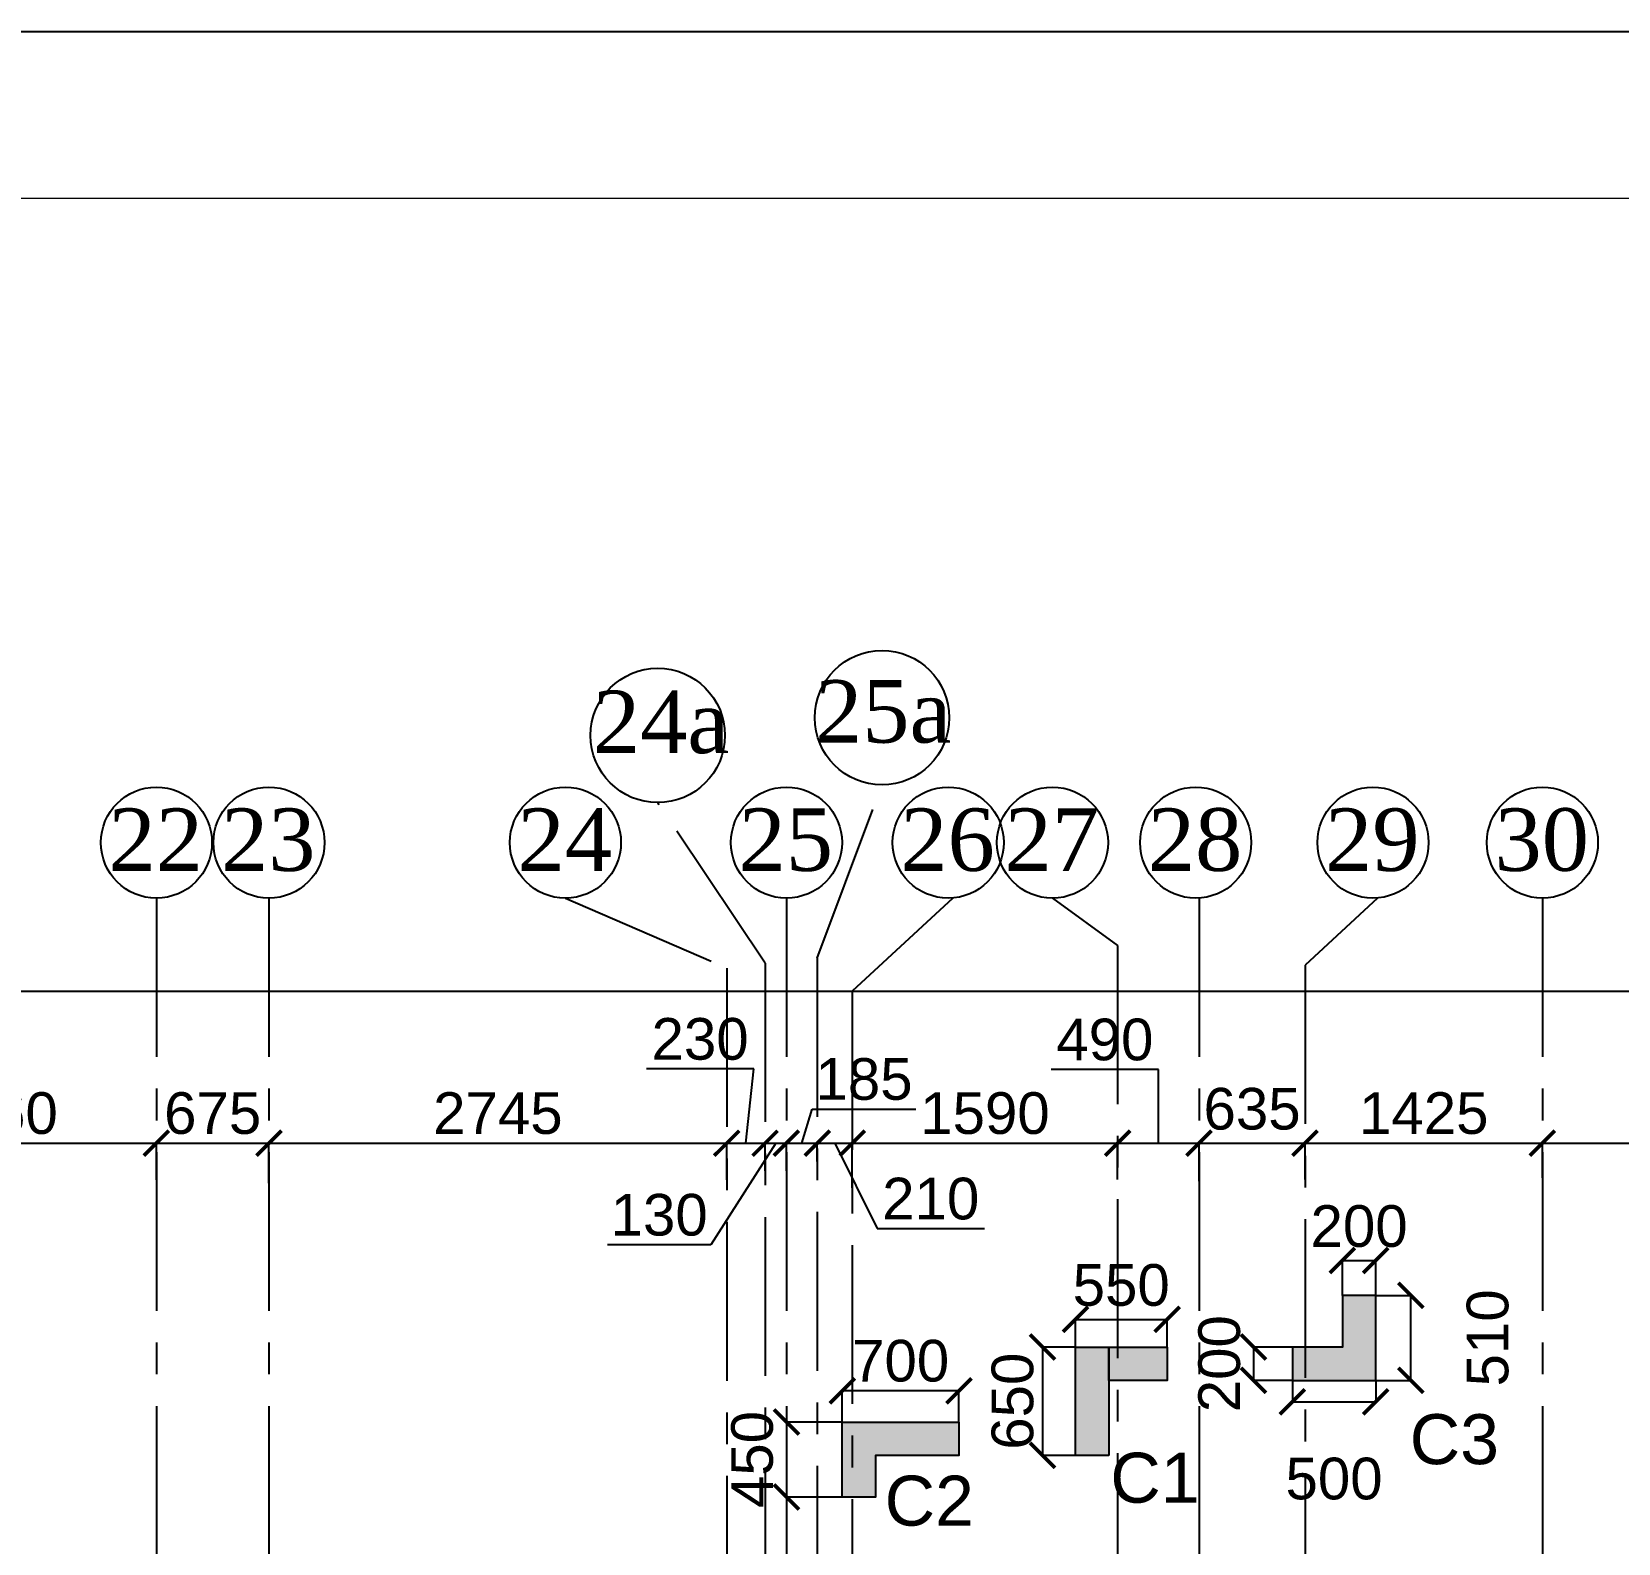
# Model space of a CAD drawing. Header units: inches. Extents: x 207135 to 337634, y -175669 to -89669.
# Drawn here: x 247499 to 257018, y -98740 to -89669 of the extents above; entities that cross this region are included whole.
import ezdxf

# ---------------------------------------------------------------- set-up
doc = ezdxf.new("R2010")
doc.units = ezdxf.units.IN
doc.header["$MEASUREMENT"] = 0
doc.linetypes.add('CENTER', pattern=[50.8, 31.75, -6.35, 6.35, -6.35])
for name, color, linetype in [('DIM', 251, 'Continuous'), ('GIRD CIR', 1, 'Continuous'), ('GIRD TEXT', 4, 'Continuous'), ('GRID', 8, 'CENTER'), ('GRID DIM', 4, 'Continuous'), ('JKEC COL', 6, 'Continuous'), ('JKEC COL HAT', 2, 'Continuous'), ('SHEAR WALL NAME', 3, 'Continuous')]:
    doc.layers.add(name, color=color, linetype=linetype)
doc.layers.add('JKEC COLHAT', color=2, linetype='Continuous', lineweight=20)
doc.styles.add('T200', font='sanss___.ttf', dxfattribs={"height": 250})
doc.styles.add('T300', font='sanss___.ttf', dxfattribs={"height": 350})
doc.styles.add('T400', font='romantic.ttf')
doc.dimstyles.new('T 200', dxfattribs={"dimtxt": 250, "dimasz": 150, "dimexe": 1, "dimexo": 0, "dimgap": 50, "dimtad": 1, "dimdec": 0, "dimdsep": 46, "dimtxsty": 'T200', "dimblk": 'ARCHTICK', "dimcen": 2.5, "dimdle": 1, "dimclrd": 5, "dimclre": 253, "dimclrt": 1, "dimadec": 0, "dimazin": 0, "dimtfac": 1, "dimtdec": 0, "dimtmove": 2, "dimatfit": 3, "dimfxl": 0, "dimarcsym": 0})
doc.dimstyles.new('T 300', dxfattribs={"dimtxt": 250, "dimasz": 150, "dimexe": 1, "dimexo": 0, "dimgap": 50, "dimtad": 1, "dimdec": 0, "dimrnd": 5, "dimdsep": 46, "dimtxsty": 'T200', "dimblk": 'ARCHTICK', "dimcen": 2.5, "dimdle": 1, "dimclrd": 5, "dimclre": 253, "dimclrt": 4, "dimadec": 0, "dimazin": 0, "dimtfac": 1, "dimtdec": 0, "dimtmove": 2, "dimatfit": 3, "dimfxl": 0, "dimarcsym": 0})

# ---------------------------------------------------------------- blocks, each defined once
blk = doc.blocks.new('_ARCHTICK')
at = {"color": 0, "linetype": 'ByBlock', "const_width": 0.15}
blk.add_lwpolyline([(-0.5, -0.5), (0.5, 0.5)], dxfattribs=at)
blk = doc.blocks.new('*D50')
at = {"layer": 'Defpoints', "color": 0}
for p in [(300026, -95426.3), (216957.4, -95914.3, 14.7), (300026, -95914.3, 14.7)]:
    blk.add_point(p, dxfattribs=at)
at = {"layer": 'GRID DIM', "color": 5, "lineweight": -2}
blk.add_line((216956.4, -95426.3), (300027, -95426.3), dxfattribs=at)
at = {"layer": 'GRID DIM', "color": 253, "lineweight": -2}
for p, q in [((216957.4, -95914.3), (216957.4, -95425.3)), ((300026, -95914.3), (300026, -95425.3))]:
    blk.add_line(p, q, dxfattribs=at)
at = {"layer": 'GRID DIM', "color": 5, "lineweight": -2, "xscale": 150, "yscale": 150, "zscale": 150, "rotation": 180}
blk.add_blockref('_ARCHTICK', (216957.4, -95426.3), dxfattribs=at)
at = {"layer": 'GRID DIM', "color": 5, "lineweight": -2, "xscale": 150, "yscale": 150, "zscale": 150}
blk.add_blockref('_ARCHTICK', (300026, -95426.3), dxfattribs=at)
at = {"layer": 'GRID DIM', "color": 4, "insert": (258491.7, -95247.4), "char_height": 250, "attachment_point": 5, "style": 'T200'}
blk.add_mtext('83070', dxfattribs=at)
blk = doc.blocks.new('*D71')
at = {"layer": 'Defpoints', "color": 0}
for p in [(248247.4, -96339.1), (248247.4, -96559.7, 14.7), (246287.4, -96644.9, 14.7)]:
    blk.add_point(p, dxfattribs=at)
at = {"layer": 'GRID DIM', "color": 5, "lineweight": -2}
blk.add_line((246286.4, -96339.1), (248248.4, -96339.1), dxfattribs=at)
at = {"layer": 'GRID DIM', "color": 253, "lineweight": -2}
for p, q in [((246287.4, -96644.9), (246287.4, -96338.1)), ((248247.4, -96559.7), (248247.4, -96338.1))]:
    blk.add_line(p, q, dxfattribs=at)
at = {"layer": 'GRID DIM', "color": 5, "lineweight": -2, "xscale": 150, "yscale": 150, "zscale": 150, "rotation": 180}
blk.add_blockref('_ARCHTICK', (246287.4, -96339.1), dxfattribs=at)
at = {"layer": 'GRID DIM', "color": 5, "lineweight": -2, "xscale": 150, "yscale": 150, "zscale": 150}
blk.add_blockref('_ARCHTICK', (248247.4, -96339.1), dxfattribs=at)
at = {"layer": 'GRID DIM', "color": 4, "insert": (247267.4, -96160.2), "char_height": 250, "attachment_point": 5, "style": 'T200'}
blk.add_mtext('1960', dxfattribs=at)
blk = doc.blocks.new('*D72')
at = {"layer": 'Defpoints', "color": 0}
for p in [(248922.4, -96339.1), (248247.4, -96559.7, 14.7), (248922.4, -96578.8, 14.7)]:
    blk.add_point(p, dxfattribs=at)
at = {"layer": 'GRID DIM', "color": 5, "lineweight": -2}
blk.add_line((248246.4, -96339.1), (248923.4, -96339.1), dxfattribs=at)
at = {"layer": 'GRID DIM', "color": 253, "lineweight": -2}
for p, q in [((248247.4, -96559.7), (248247.4, -96338.1)), ((248922.4, -96578.8), (248922.4, -96338.1))]:
    blk.add_line(p, q, dxfattribs=at)
at = {"layer": 'GRID DIM', "color": 5, "lineweight": -2, "xscale": 150, "yscale": 150, "zscale": 150, "rotation": 180}
blk.add_blockref('_ARCHTICK', (248247.4, -96339.1), dxfattribs=at)
at = {"layer": 'GRID DIM', "color": 5, "lineweight": -2, "xscale": 150, "yscale": 150, "zscale": 150}
blk.add_blockref('_ARCHTICK', (248922.4, -96339.1), dxfattribs=at)
at = {"layer": 'GRID DIM', "color": 4, "insert": (248584.9, -96160.2), "char_height": 250, "attachment_point": 5, "style": 'T200'}
blk.add_mtext('675', dxfattribs=at)
blk = doc.blocks.new('*D73')
at = {"layer": 'Defpoints', "color": 0}
for p in [(251669.5, -96339.1), (248922.4, -96578.8, 14.7), (251669.5, -96559.7, 14.7)]:
    blk.add_point(p, dxfattribs=at)
at = {"layer": 'GRID DIM', "color": 5, "lineweight": -2}
blk.add_line((248921.4, -96339.1), (251670.5, -96339.1), dxfattribs=at)
at = {"layer": 'GRID DIM', "color": 253, "lineweight": -2}
for p, q in [((248922.4, -96578.8), (248922.4, -96338.1)), ((251669.5, -96559.7), (251669.5, -96338.1))]:
    blk.add_line(p, q, dxfattribs=at)
at = {"layer": 'GRID DIM', "color": 5, "lineweight": -2, "xscale": 150, "yscale": 150, "zscale": 150, "rotation": 180}
blk.add_blockref('_ARCHTICK', (248922.4, -96339.1), dxfattribs=at)
at = {"layer": 'GRID DIM', "color": 5, "lineweight": -2, "xscale": 150, "yscale": 150, "zscale": 150}
blk.add_blockref('_ARCHTICK', (251669.5, -96339.1), dxfattribs=at)
at = {"layer": 'GRID DIM', "color": 4, "insert": (250296, -96160.3), "char_height": 250, "attachment_point": 5, "style": 'T200'}
blk.add_mtext('2745', dxfattribs=at)
blk = doc.blocks.new('*D74')
at = {"layer": 'Defpoints', "color": 0}
for p in [(251899.5, -96339.1), (251899.5, -96481.7, 14.7), (251669.5, -96559.7, 14.7)]:
    blk.add_point(p, dxfattribs=at)
at = {"layer": 'GRID DIM', "color": 5, "lineweight": -2}
for p, q in [((251831.2, -95893.8), (251187.3, -95893.8)), ((251784.5, -96339.1), (251831.2, -95893.8)), ((251668.5, -96339.1), (251900.5, -96339.1))]:
    blk.add_line(p, q, dxfattribs=at)
at = {"layer": 'GRID DIM', "color": 253, "lineweight": -2}
for p, q in [((251669.5, -96559.7), (251669.5, -96338.1)), ((251899.5, -96481.7), (251899.5, -96338.1))]:
    blk.add_line(p, q, dxfattribs=at)
at = {"layer": 'GRID DIM', "color": 5, "lineweight": -2, "xscale": 150, "yscale": 150, "zscale": 150, "rotation": 180}
blk.add_blockref('_ARCHTICK', (251669.5, -96339.1), dxfattribs=at)
at = {"layer": 'GRID DIM', "color": 5, "lineweight": -2, "xscale": 150, "yscale": 150, "zscale": 150}
blk.add_blockref('_ARCHTICK', (251899.5, -96339.1), dxfattribs=at)
at = {"layer": 'GRID DIM', "color": 4, "insert": (251509.2, -95714.9), "char_height": 250, "attachment_point": 5, "style": 'T200'}
blk.add_mtext('230', dxfattribs=at)
blk = doc.blocks.new('*D75')
at = {"layer": 'Defpoints', "color": 0}
for p in [(254014.3, -96339.1), (252422.4, -96607.3, 14.7), (254014.3, -96557.9, 14.7)]:
    blk.add_point(p, dxfattribs=at)
at = {"layer": 'GRID DIM', "color": 5, "lineweight": -2}
blk.add_line((252421.4, -96339.1), (254015.3, -96339.1), dxfattribs=at)
at = {"layer": 'GRID DIM', "color": 253, "lineweight": -2}
for p, q in [((252422.4, -96607.3), (252422.4, -96338.1)), ((254014.3, -96557.9), (254014.3, -96338.1))]:
    blk.add_line(p, q, dxfattribs=at)
at = {"layer": 'GRID DIM', "color": 5, "lineweight": -2, "xscale": 150, "yscale": 150, "zscale": 150, "rotation": 180}
blk.add_blockref('_ARCHTICK', (252422.4, -96339.1), dxfattribs=at)
at = {"layer": 'GRID DIM', "color": 5, "lineweight": -2, "xscale": 150, "yscale": 150, "zscale": 150}
blk.add_blockref('_ARCHTICK', (254014.3, -96339.1), dxfattribs=at)
at = {"layer": 'GRID DIM', "color": 4, "insert": (253218.3, -96160.3), "char_height": 250, "attachment_point": 5, "style": 'T200'}
blk.add_mtext('1590', dxfattribs=at)
blk = doc.blocks.new('*D76')
at = {"layer": 'Defpoints', "color": 0}
for p in [(254502.7, -96339.1), (254014.3, -96557.9, 14.7), (254502.7, -96567.3, 14.7)]:
    blk.add_point(p, dxfattribs=at)
at = {"layer": 'GRID DIM', "color": 5, "lineweight": -2}
for p, q in [((254260.4, -95897.2), (253614.7, -95897.2)), ((254258.5, -96339.1), (254260.4, -95897.2)), ((254013.3, -96339.1), (254503.7, -96339.1))]:
    blk.add_line(p, q, dxfattribs=at)
at = {"layer": 'GRID DIM', "color": 253, "lineweight": -2}
for p, q in [((254014.3, -96557.9), (254014.3, -96338.1)), ((254502.7, -96567.3), (254502.7, -96338.1))]:
    blk.add_line(p, q, dxfattribs=at)
at = {"layer": 'GRID DIM', "color": 5, "lineweight": -2, "xscale": 150, "yscale": 150, "zscale": 150, "rotation": 180}
blk.add_blockref('_ARCHTICK', (254014.3, -96339.1), dxfattribs=at)
at = {"layer": 'GRID DIM', "color": 5, "lineweight": -2, "xscale": 150, "yscale": 150, "zscale": 150}
blk.add_blockref('_ARCHTICK', (254502.7, -96339.1), dxfattribs=at)
at = {"layer": 'GRID DIM', "color": 4, "insert": (253937.6, -95718.4), "char_height": 250, "attachment_point": 5, "style": 'T200'}
blk.add_mtext('490', dxfattribs=at)
blk = doc.blocks.new('*D77')
at = {"layer": 'Defpoints', "color": 0}
for p in [(255138.9, -96339.1), (254502.7, -96567.3, 14.7), (255138.9, -96557.9, 14.7)]:
    blk.add_point(p, dxfattribs=at)
at = {"layer": 'GRID DIM', "color": 5, "lineweight": -2}
blk.add_line((254501.7, -96339.1), (255139.9, -96339.1), dxfattribs=at)
at = {"layer": 'GRID DIM', "color": 253, "lineweight": -2}
for p, q in [((254502.7, -96567.3), (254502.7, -96338.1)), ((255138.9, -96557.9), (255138.9, -96338.1))]:
    blk.add_line(p, q, dxfattribs=at)
at = {"layer": 'GRID DIM', "color": 5, "lineweight": -2, "xscale": 150, "yscale": 150, "zscale": 150, "rotation": 180}
blk.add_blockref('_ARCHTICK', (254502.7, -96339.1), dxfattribs=at)
at = {"layer": 'GRID DIM', "color": 5, "lineweight": -2, "xscale": 150, "yscale": 150, "zscale": 150}
blk.add_blockref('_ARCHTICK', (255138.9, -96339.1), dxfattribs=at)
at = {"layer": 'GRID DIM', "color": 4, "insert": (254820.8, -96134.2), "char_height": 250, "attachment_point": 5, "style": 'T200'}
blk.add_mtext('635', dxfattribs=at)
blk = doc.blocks.new('*D78')
at = {"layer": 'Defpoints', "color": 0}
for p in [(256562.7, -96339.1), (256562.7, -96492.2, 14.7), (255138.9, -96557.9, 14.7)]:
    blk.add_point(p, dxfattribs=at)
at = {"layer": 'GRID DIM', "color": 5, "lineweight": -2}
blk.add_line((255137.9, -96339.1), (256563.7, -96339.1), dxfattribs=at)
at = {"layer": 'GRID DIM', "color": 253, "lineweight": -2}
for p, q in [((255138.9, -96557.9), (255138.9, -96338.1)), ((256562.7, -96492.2), (256562.7, -96338.1))]:
    blk.add_line(p, q, dxfattribs=at)
at = {"layer": 'GRID DIM', "color": 5, "lineweight": -2, "xscale": 150, "yscale": 150, "zscale": 150, "rotation": 180}
blk.add_blockref('_ARCHTICK', (255138.9, -96339.1), dxfattribs=at)
at = {"layer": 'GRID DIM', "color": 5, "lineweight": -2, "xscale": 150, "yscale": 150, "zscale": 150}
blk.add_blockref('_ARCHTICK', (256562.7, -96339.1), dxfattribs=at)
at = {"layer": 'GRID DIM', "color": 4, "insert": (255850.8, -96160.3), "char_height": 250, "attachment_point": 5, "style": 'T200'}
blk.add_mtext('1425', dxfattribs=at)
blk = doc.blocks.new('*D79')
at = {"layer": 'Defpoints', "color": 0}
for p in [(258386.4, -96339.1), (256562.7, -96547.3, 14.7), (258386.4, -96537.1, 14.7)]:
    blk.add_point(p, dxfattribs=at)
at = {"layer": 'GRID DIM', "color": 5, "lineweight": -2}
blk.add_line((256561.7, -96339.1), (258387.4, -96339.1), dxfattribs=at)
at = {"layer": 'GRID DIM', "color": 253, "lineweight": -2}
for p, q in [((256562.7, -96547.3), (256562.7, -96338.1)), ((258386.4, -96537.1), (258386.4, -96338.1))]:
    blk.add_line(p, q, dxfattribs=at)
at = {"layer": 'GRID DIM', "color": 5, "lineweight": -2, "xscale": 150, "yscale": 150, "zscale": 150, "rotation": 180}
blk.add_blockref('_ARCHTICK', (256562.7, -96339.1), dxfattribs=at)
at = {"layer": 'GRID DIM', "color": 5, "lineweight": -2, "xscale": 150, "yscale": 150, "zscale": 150}
blk.add_blockref('_ARCHTICK', (258386.4, -96339.1), dxfattribs=at)
at = {"layer": 'GRID DIM', "color": 4, "insert": (257474.5, -96160.3), "char_height": 250, "attachment_point": 5, "style": 'T200'}
blk.add_mtext('1825', dxfattribs=at)
blk = doc.blocks.new('*D652')
at = {"layer": 'Defpoints', "color": 0}
for p in [(252362.4, -97825.1), (252362.4, -98012.6, 14.7), (253062.5, -98012.6, 14.7)]:
    blk.add_point(p, dxfattribs=at)
at = {"layer": 'DIM', "color": 5, "lineweight": -2}
blk.add_line((253063.5, -97825.1), (252361.4, -97825.1), dxfattribs=at)
at = {"layer": 'DIM', "color": 253, "lineweight": -2}
for p, q in [((252362.4, -98012.6), (252362.4, -97824.1)), ((253062.5, -98012.6), (253062.5, -97824.1))]:
    blk.add_line(p, q, dxfattribs=at)
at = {"layer": 'DIM', "color": 5, "lineweight": -2, "xscale": 150, "yscale": 150, "zscale": 150, "rotation": 180}
blk.add_blockref('_ARCHTICK', (252362.4, -97825.1), dxfattribs=at)
at = {"layer": 'DIM', "color": 5, "lineweight": -2, "xscale": 150, "yscale": 150, "zscale": 150}
blk.add_blockref('_ARCHTICK', (253062.5, -97825.1), dxfattribs=at)
at = {"layer": 'DIM', "color": 1, "insert": (252712.4, -97646.3), "char_height": 250, "attachment_point": 5, "style": 'T200'}
blk.add_mtext('700', dxfattribs=at)
blk = doc.blocks.new('*D653')
at = {"layer": 'Defpoints', "color": 0}
for p in [(252363.3, -98012.6, 14.7), (252027.4, -98462.6), (252363.3, -98462.6, 14.7)]:
    blk.add_point(p, dxfattribs=at)
at = {"layer": 'DIM', "color": 253, "lineweight": -2}
for p, q in [((252363.3, -98012.6), (252026.4, -98012.6)), ((252363.3, -98462.6), (252026.4, -98462.6))]:
    blk.add_line(p, q, dxfattribs=at)
at = {"layer": 'DIM', "color": 5, "lineweight": -2}
blk.add_line((252027.4, -98011.6), (252027.4, -98463.6), dxfattribs=at)
at = {"layer": 'DIM', "color": 5, "lineweight": -2, "xscale": 150, "yscale": 150, "zscale": 150}
for p, rotation in [((252027.4, -98012.6), 90), ((252027.4, -98462.6), 270)]:
    blk.add_blockref('_ARCHTICK', p, dxfattribs=dict(at, rotation=rotation))
at = {"layer": 'DIM', "color": 1, "insert": (251822.6, -98237.6), "char_height": 250, "attachment_point": 5, "rotation": 90, "style": 'T200'}
blk.add_mtext('450', dxfattribs=at)
blk = doc.blocks.new('*D654')
at = {"layer": 'Defpoints', "color": 0}
for p in [(253760.9, -97562.6, 14.7), (253563.8, -98212.6), (253760.9, -98212.6, 14.7)]:
    blk.add_point(p, dxfattribs=at)
at = {"layer": 'DIM', "color": 253, "lineweight": -2}
for p, q in [((253760.9, -97562.6), (253562.8, -97562.6)), ((253760.9, -98212.6), (253562.8, -98212.6))]:
    blk.add_line(p, q, dxfattribs=at)
at = {"layer": 'DIM', "color": 5, "lineweight": -2}
blk.add_line((253563.8, -97561.6), (253563.8, -98213.6), dxfattribs=at)
at = {"layer": 'DIM', "color": 5, "lineweight": -2, "xscale": 150, "yscale": 150, "zscale": 150}
for p, rotation in [((253563.8, -97562.6), 90), ((253563.8, -98212.6), 270)]:
    blk.add_blockref('_ARCHTICK', p, dxfattribs=dict(at, rotation=rotation))
at = {"layer": 'DIM', "color": 1, "insert": (253384.8, -97887.6), "char_height": 250, "attachment_point": 5, "rotation": 90, "style": 'T200'}
blk.add_mtext('650', dxfattribs=at)
blk = doc.blocks.new('*D655')
at = {"layer": 'Defpoints', "color": 0}
for p in [(254310.9, -97396.6), (253760.9, -97562.6), (254310.9, -97562.6, 14.7)]:
    blk.add_point(p, dxfattribs=at)
at = {"layer": 'DIM', "color": 5, "lineweight": -2}
blk.add_line((253759.9, -97396.6), (254311.9, -97396.6), dxfattribs=at)
at = {"layer": 'DIM', "color": 253, "lineweight": -2}
for p, q in [((253760.9, -97562.6), (253760.9, -97395.6)), ((254310.9, -97562.6), (254310.9, -97395.6))]:
    blk.add_line(p, q, dxfattribs=at)
at = {"layer": 'DIM', "color": 5, "lineweight": -2, "xscale": 150, "yscale": 150, "zscale": 150, "rotation": 180}
blk.add_blockref('_ARCHTICK', (253760.9, -97396.6), dxfattribs=at)
at = {"layer": 'DIM', "color": 5, "lineweight": -2, "xscale": 150, "yscale": 150, "zscale": 150}
blk.add_blockref('_ARCHTICK', (254310.9, -97396.6), dxfattribs=at)
at = {"layer": 'DIM', "color": 1, "insert": (254035.9, -97191.8), "char_height": 250, "attachment_point": 5, "style": 'T200'}
blk.add_mtext('550', dxfattribs=at)
blk = doc.blocks.new('*D656')
at = {"layer": 'Defpoints', "color": 0}
for p in [(255062.4, -97562.6, 14.7), (254829.8, -97762.6), (255062.4, -97762.6, 14.7)]:
    blk.add_point(p, dxfattribs=at)
at = {"layer": 'DIM', "color": 253, "lineweight": -2}
for p, q in [((255062.4, -97562.6), (254828.8, -97562.6)), ((255062.4, -97762.6), (254828.8, -97762.6))]:
    blk.add_line(p, q, dxfattribs=at)
at = {"layer": 'DIM', "color": 5, "lineweight": -2}
blk.add_line((254829.8, -97561.6), (254829.8, -97763.6), dxfattribs=at)
at = {"layer": 'DIM', "color": 5, "lineweight": -2, "xscale": 150, "yscale": 150, "zscale": 150}
for p, rotation in [((254829.8, -97562.6), 90), ((254829.8, -97762.6), 270)]:
    blk.add_blockref('_ARCHTICK', p, dxfattribs=dict(at, rotation=rotation))
at = {"layer": 'DIM', "color": 1, "insert": (254625, -97662.6), "char_height": 250, "attachment_point": 5, "rotation": 90, "style": 'T200'}
blk.add_mtext('200', dxfattribs=at)
blk = doc.blocks.new('*D657')
at = {"layer": 'Defpoints', "color": 0}
for p in [(255062.4, -97762.6), (255562.9, -97762.6, 14.7), (255562.9, -97891.1)]:
    blk.add_point(p, dxfattribs=at)
at = {"layer": 'DIM', "color": 253, "lineweight": -2}
for p, q in [((255062.4, -97762.6), (255062.4, -97892.1)), ((255562.9, -97762.6), (255562.9, -97892.1))]:
    blk.add_line(p, q, dxfattribs=at)
at = {"layer": 'DIM', "color": 5, "lineweight": -2}
blk.add_line((255061.4, -97891.1), (255563.9, -97891.1), dxfattribs=at)
at = {"layer": 'DIM', "color": 5, "lineweight": -2, "xscale": 150, "yscale": 150, "zscale": 150, "rotation": 180}
blk.add_blockref('_ARCHTICK', (255062.4, -97891.1), dxfattribs=at)
at = {"layer": 'DIM', "color": 5, "lineweight": -2, "xscale": 150, "yscale": 150, "zscale": 150}
blk.add_blockref('_ARCHTICK', (255562.9, -97891.1), dxfattribs=at)
at = {"layer": 'DIM', "color": 1, "insert": (255312.6, -98353.4), "char_height": 250, "attachment_point": 5, "style": 'T200'}
blk.add_mtext('500', dxfattribs=at)
blk = doc.blocks.new('*D658')
at = {"layer": 'Defpoints', "color": 0}
for p in [(255562.9, -97252.6, 14.7), (255772.8, -97252.6), (255562.9, -97762.6)]:
    blk.add_point(p, dxfattribs=at)
at = {"layer": 'DIM', "color": 253, "lineweight": -2}
for p, q in [((255562.9, -97252.6), (255773.8, -97252.6)), ((255562.9, -97762.6), (255773.8, -97762.6))]:
    blk.add_line(p, q, dxfattribs=at)
at = {"layer": 'DIM', "color": 5, "lineweight": -2}
blk.add_line((255772.8, -97763.6), (255772.8, -97251.6), dxfattribs=at)
at = {"layer": 'DIM', "color": 5, "lineweight": -2, "xscale": 150, "yscale": 150, "zscale": 150}
for p, rotation in [((255772.8, -97252.6), 90), ((255772.8, -97762.6), 270)]:
    blk.add_blockref('_ARCHTICK', p, dxfattribs=dict(at, rotation=rotation))
at = {"layer": 'DIM', "color": 1, "insert": (256235.1, -97507.6), "char_height": 250, "attachment_point": 5, "rotation": 90, "style": 'T200'}
blk.add_mtext('510', dxfattribs=at)
blk = doc.blocks.new('*D667')
at = {"layer": 'Defpoints', "color": 0}
for p in [(252212.4, -96339.1), (252027.4, -96448.9), (252212.4, -96448.9, 14.7)]:
    blk.add_point(p, dxfattribs=at)
at = {"layer": 'GRID DIM', "color": 5, "lineweight": -2}
for p, q in [((252119.9, -96339.1), (252181.3, -96134.3)), ((252181.3, -96134.3), (252804, -96134.3)), ((252026.4, -96339.1), (252213.4, -96339.1))]:
    blk.add_line(p, q, dxfattribs=at)
at = {"layer": 'GRID DIM', "color": 253, "lineweight": -2}
for p, q in [((252027.4, -96448.9), (252027.4, -96338.1)), ((252212.4, -96448.9), (252212.4, -96338.1))]:
    blk.add_line(p, q, dxfattribs=at)
at = {"layer": 'GRID DIM', "color": 5, "lineweight": -2, "xscale": 150, "yscale": 150, "zscale": 150, "rotation": 180}
blk.add_blockref('_ARCHTICK', (252027.4, -96339.1), dxfattribs=at)
at = {"layer": 'GRID DIM', "color": 5, "lineweight": -2, "xscale": 150, "yscale": 150, "zscale": 150}
blk.add_blockref('_ARCHTICK', (252212.4, -96339.1), dxfattribs=at)
at = {"layer": 'GRID DIM', "color": 4, "insert": (252492.7, -95955.6), "char_height": 250, "attachment_point": 5, "style": 'T200'}
blk.add_mtext('185', dxfattribs=at)
blk = doc.blocks.new('*D668')
at = {"layer": 'Defpoints', "color": 0}
for p in [(252422.4, -96339.1), (252212.4, -96448.9), (252422.4, -96472.7)]:
    blk.add_point(p, dxfattribs=at)
at = {"layer": 'GRID DIM', "color": 5, "lineweight": -2}
for p, q in [((252211.4, -96339.1), (252423.4, -96339.1)), ((252317.4, -96339.1), (252571, -96851.9)), ((252571, -96851.9), (253214.9, -96851.9))]:
    blk.add_line(p, q, dxfattribs=at)
at = {"layer": 'GRID DIM', "color": 253, "lineweight": -2}
for p, q in [((252212.4, -96448.9), (252212.4, -96338.1)), ((252422.4, -96472.7), (252422.4, -96338.1))]:
    blk.add_line(p, q, dxfattribs=at)
at = {"layer": 'GRID DIM', "color": 5, "lineweight": -2, "xscale": 150, "yscale": 150, "zscale": 150, "rotation": 180}
blk.add_blockref('_ARCHTICK', (252212.4, -96339.1), dxfattribs=at)
at = {"layer": 'GRID DIM', "color": 5, "lineweight": -2, "xscale": 150, "yscale": 150, "zscale": 150}
blk.add_blockref('_ARCHTICK', (252422.4, -96339.1), dxfattribs=at)
at = {"layer": 'GRID DIM', "color": 4, "insert": (252893, -96673.2), "char_height": 250, "attachment_point": 5, "style": 'T200'}
blk.add_mtext('210', dxfattribs=at)
blk = doc.blocks.new('*D669')
at = {"layer": 'Defpoints', "color": 0}
for p in [(255562.9, -97042.9), (255362.9, -97252.6, 14.7), (255562.9, -97252.6)]:
    blk.add_point(p, dxfattribs=at)
at = {"layer": 'DIM', "color": 5, "lineweight": -2}
blk.add_line((255361.9, -97042.9), (255563.9, -97042.9), dxfattribs=at)
at = {"layer": 'DIM', "color": 253, "lineweight": -2}
for p, q in [((255362.9, -97252.6), (255362.9, -97041.9)), ((255562.9, -97252.6), (255562.9, -97041.9))]:
    blk.add_line(p, q, dxfattribs=at)
at = {"layer": 'DIM', "color": 5, "lineweight": -2, "xscale": 150, "yscale": 150, "zscale": 150, "rotation": 180}
blk.add_blockref('_ARCHTICK', (255362.9, -97042.9), dxfattribs=at)
at = {"layer": 'DIM', "color": 5, "lineweight": -2, "xscale": 150, "yscale": 150, "zscale": 150}
blk.add_blockref('_ARCHTICK', (255562.9, -97042.9), dxfattribs=at)
at = {"layer": 'DIM', "color": 1, "insert": (255462.9, -96838.1), "char_height": 250, "attachment_point": 5, "style": 'T200'}
blk.add_mtext('200', dxfattribs=at)
blk = doc.blocks.new('*D671')
at = {"layer": 'Defpoints', "color": 0}
for p in [(252027.4, -96339.1), (251899.5, -96505.5, 14.7), (252027.4, -96505.5, 14.7)]:
    blk.add_point(p, dxfattribs=at)
at = {"layer": 'GRID DIM', "color": 5, "lineweight": -2}
for p, q in [((251963.5, -96339.1), (251573.8, -96949.3)), ((251898.5, -96339.1), (252028.4, -96339.1)), ((251573.8, -96949.3), (250953.5, -96949.3))]:
    blk.add_line(p, q, dxfattribs=at)
at = {"layer": 'GRID DIM', "color": 253, "lineweight": -2}
for p, q in [((251899.5, -96505.5), (251899.5, -96338.1)), ((252027.4, -96505.5), (252027.4, -96338.1))]:
    blk.add_line(p, q, dxfattribs=at)
at = {"layer": 'GRID DIM', "color": 5, "lineweight": -2, "xscale": 150, "yscale": 150, "zscale": 150, "rotation": 180}
blk.add_blockref('_ARCHTICK', (251899.5, -96339.1), dxfattribs=at)
at = {"layer": 'GRID DIM', "color": 5, "lineweight": -2, "xscale": 150, "yscale": 150, "zscale": 150}
blk.add_blockref('_ARCHTICK', (252027.4, -96339.1), dxfattribs=at)
at = {"layer": 'GRID DIM', "color": 4, "insert": (251263.6, -96770.4), "char_height": 250, "attachment_point": 5, "style": 'T200'}
blk.add_mtext('130', dxfattribs=at)

msp = doc.modelspace()

# ---------------------------------------------------------------- hatches: boundary and pattern name
at = {"layer": 'JKEC COL HAT'}
for points in [[(255062.4, -97762.6), (255562.9, -97762.6), (255562.9, -97252.6), (255362.9, -97252.6), (255362.9, -97562.6), (255062.4, -97562.6)], [(253960.5, -98212.6), (253760.9, -98212.6), (253760.9, -97562.6), (253960.5, -97562.6)], [(253960.5, -97562.6), (254310.9, -97562.6), (254310.9, -97762.6), (253960.5, -97762.6)], [(252362.4, -98462.6), (252362.4, -98012.6), (253062.5, -98012.6), (253062.5, -98212.6), (252562.4, -98212.6), (252562.4, -98462.6)]]:
    msp.add_hatch(color=256, dxfattribs=at).paths.add_polyline_path(points)

# ---------------------------------------------------------------- linework, layer by layer
at = {"layer": 'Defpoints', "ltscale": 0.2}
msp.add_lwpolyline([(207134.8, -175669), (329134.8, -175669), (329134.8, -89669), (207134.8, -89669)], close=True, dxfattribs=at)
msp.add_lwpolyline([(207134.8, -175669), (329134.8, -175669), (329134.8, -89669), (207134.8, -89669)], close=True, dxfattribs=at)
at = {"layer": 'GIRD CIR'}
for centre, radius in [((252600.9, -93785.7, 14.7), 403.2), ((251255.3, -93892.3, 14.7), 403.2), ((248247.4, -94535.4, 14.7), 333.3), ((248922.4, -94535.4, 14.7), 333.3), ((250701.1, -94535.4, 14.7), 333.3), ((252027.4, -94535.4, 14.7), 333.3), ((252997.7, -94535.4, 14.7), 333.3), ((253623.3, -94535.4, 14.7), 333.3), ((254482.7, -94535.4, 14.7), 333.3), ((255546.2, -94535.4, 14.7), 333.3), ((256562.7, -94535.4, 14.7), 333.3)]:
    msp.add_circle(centre, radius, dxfattribs=at)
at = {"layer": 'GRID', "ltscale": 30}
for p, q in [((252212.4, -95228, 14.7), (252600.9, -94188.8, 14.7)), ((251899.5, -95258.2, 14.7), (251255.3, -94295.4, 14.7)), ((248247.4, -94868.8, 14.7), (248247.4, -126522.9, 14.7)), ((248922.4, -94868.8, 14.7), (248922.4, -126522.9, 14.7)), ((250701.1, -94868.8, 14.7), (251669.5, -95288, 14.7)), ((252027.4, -94868.8, 14.7), (252027.4, -126522.9, 14.7)), ((253024.6, -94868.8, 14.7), (252422.4, -95427.2, 14.7)), ((253623.3, -94868.8, 14.7), (254014.3, -95152.1, 14.7)), ((254502.7, -94868.8, 14.7), (254502.7, -126522.9, 14.7)), ((255573.1, -94868.8, 14.7), (255138.9, -95271.4, 14.7)), ((256562.7, -94868.8, 14.7), (256562.7, -126522.9, 14.7)), ((254014.3, -95152.1, 14.7), (254014.3, -126522.9, 14.7)), ((251899.5, -95258.2, 14.7), (251899.5, -126522.9, 14.7)), ((252212.4, -95228, 14.7), (252212.4, -126522.9, 14.7)), ((255138.9, -95271.4, 14.7), (255138.9, -126522.9, 14.7)), ((251669.5, -95288, 14.7), (251669.5, -126522.9, 14.7)), ((252422.4, -95427.2, 14.7), (252422.4, -126522.9, 14.7))]:
    msp.add_line(p, q, dxfattribs=at)
at = {"layer": 'JKEC COL', "elevation": 14.7}
for points in [[(255062.4, -97762.6), (255562.9, -97762.6), (255562.9, -97252.6), (255362.9, -97252.6), (255362.9, -97562.6), (255062.4, -97562.6), (255062.4, -97762.6)], [(252362.4, -98462.6), (252362.4, -98012.6), (253062.5, -98012.6), (253062.5, -98212.6), (252562.4, -98212.6), (252562.4, -98462.6), (252362.4, -98462.6)]]:
    msp.add_lwpolyline(points, dxfattribs=at)
for points in [[(253960.5, -98212.6), (253760.9, -98212.6), (253760.9, -97562.6), (253960.5, -97562.6)], [(253960.5, -97562.6), (254310.9, -97562.6), (254310.9, -97762.6), (253960.5, -97762.6)]]:
    msp.add_lwpolyline(points, close=True, dxfattribs=at)
at = {"layer": 'JKEC COLHAT', "ltscale": 0.2}
msp.add_lwpolyline([(208134.8, -174669), (328134.8, -174669), (328134.8, -90669), (208134.8, -90669)], close=True, dxfattribs=at)
msp.add_lwpolyline([(208134.8, -174669), (328134.8, -174669), (328134.8, -90669), (208134.8, -90669)], close=True, dxfattribs=at)

# ---------------------------------------------------------------- texts
at = {"layer": 'GIRD TEXT', "ltscale": 7, "style": 'T400'}
for s, p in [('25a', (252199.2, -93935.1)), ('24a', (250866.3, -93998.2)), ('22', (247960.4, -94704.8)), ('23', (248635.4, -94704.8)), ('24', (250414.1, -94704.8)), ('25', (251740.4, -94704.8)), ('26', (252710.7, -94704.8)), ('27', (253336.3, -94704.8)), ('28', (254195.7, -94704.8)), ('29', (255259.2, -94704.8)), ('30', (256275.7, -94704.8))]:
    msp.add_text(s, height=375, dxfattribs=at).set_placement(p)
at = {"layer": 'SHEAR WALL NAME', "ltscale": 7, "style": 'T300'}
for s, p in [('C3', (255766.7, -98265.4)), ('C1', (253970.4, -98496.7)), ('C2', (252616.4, -98634.4))]:
    msp.add_text(s, height=300, dxfattribs=at).set_placement(p)

# ---------------------------------------------------------------- dimensions: what is measured, and where the dimension line sits
at = {"layer": 'DIM', "color": 1}
for base, p1, p2, picture, middle in [((255562.9, -97042.9), (255362.9, -97252.6, 14.7), (255562.9, -97252.6), '*D669', (255462.9, -96838.1)), ((254310.9, -97396.6), (253760.9, -97562.6), (254310.9, -97562.6, 14.7), '*D655', (254035.9, -97191.8)), ((252362.4, -97825.1), (253062.5, -98012.6, 14.7), (252362.4, -98012.6, 14.7), '*D652', (252712.4, -97646.3)), ((255562.8678, -97891.0654), (255062.3985, -97762.6061), (255562.8678, -97762.6061, 14.741), '*D657', (255312.6332, -98353.3823))]:
    dim = msp.add_linear_dim(base=base, p1=p1, p2=p2, dimstyle='T 200', override={"dimarcsym": 2}, dxfattribs=at)
    dim.commit()
    dim.dimension.update_dxf_attribs({"geometry": picture, "text_midpoint": middle})
for base, p1, p2, picture, middle in [((255772.8, -97252.6), (255562.9, -97762.6), (255562.9, -97252.6, 14.7), '*D658', (256235.1, -97507.6)), ((254829.8, -97762.6), (255062.4, -97562.6, 14.7), (255062.4, -97762.6, 14.7), '*D656', (254625, -97662.6)), ((253563.8, -98212.6), (253760.9, -97562.6, 14.7), (253760.9, -98212.6, 14.7), '*D654', (253384.8, -97887.6)), ((252027.4, -98462.6), (252363.3, -98012.6, 14.7), (252363.3, -98462.6, 14.7), '*D653', (251822.6, -98237.6))]:
    dim = msp.add_linear_dim(base=base, p1=p1, p2=p2, angle=90, dimstyle='T 200', override={"dimarcsym": 2}, dxfattribs=at)
    dim.commit()
    dim.dimension.update_dxf_attribs({"geometry": picture, "text_midpoint": middle})
at = {"layer": 'GRID DIM'}
for base, p1, p2, picture, middle in [((300026, -95426.3), (216957.4, -95914.3, 14.7), (300026, -95914.3, 14.7), '*D50', (258491.7, -95247.4)), ((248247.4, -96339.1), (246287.4, -96644.9, 14.7), (248247.4, -96559.7, 14.7), '*D71', (247267.4, -96160.2)), ((248922.4, -96339.1), (248247.4, -96559.7, 14.7), (248922.4, -96578.8, 14.7), '*D72', (248584.9, -96160.2)), ((251669.5, -96339.1), (248922.4, -96578.8, 14.7), (251669.5, -96559.7, 14.7), '*D73', (250296, -96160.3)), ((254014.3, -96339.1), (252422.4, -96607.3, 14.7), (254014.3, -96557.9, 14.7), '*D75', (253218.3, -96160.3)), ((255138.9, -96339.1), (254502.7, -96567.3, 14.7), (255138.9, -96557.9, 14.7), '*D77', (254820.8, -96134.2)), ((256562.7, -96339.1), (255138.9, -96557.9, 14.7), (256562.7, -96492.2, 14.7), '*D78', (255850.8, -96160.3)), ((258386.4, -96339.1), (256562.7, -96547.3, 14.7), (258386.4, -96537.1, 14.7), '*D79', (257474.5, -96160.3))]:
    dim = msp.add_linear_dim(base=base, p1=p1, p2=p2, dimstyle='T 300', dxfattribs=at)
    dim.commit()
    dim.dimension.update_dxf_attribs({"geometry": picture, "text_midpoint": middle})
for base, p1, p2, picture, middle in [((251899.5, -96339.1), (251669.5, -96559.7, 14.7), (251899.5, -96481.7, 14.7), '*D74', (251781.2, -95893.8)), ((254502.7, -96339.1), (254014.3, -96557.9, 14.7), (254502.7, -96567.3, 14.7), '*D76', (254210.4, -95897.2)), ((252027.4, -96339.1), (251899.5, -96505.5, 14.7), (252027.4, -96505.5, 14.7), '*D671', (251523.8, -96949.3)), ((252422.4, -96339.1), (252212.4, -96448.9), (252422.4, -96472.7), '*D668', (252621, -96851.9))]:
    dim = msp.add_linear_dim(base=base, p1=p1, p2=p2, dimstyle='T 300', override={"dimtmove": 1}, dxfattribs=at)
    dim.commit()
    dim.dimension.update_dxf_attribs({"geometry": picture, "text_midpoint": middle, "dimtype": 160})
dim = msp.add_linear_dim(base=(252212.4, -96339.1), p1=(252027.4, -96448.9), p2=(252212.4, -96448.9, 14.7), dimstyle='T 300', override={"dimtmove": 1}, dxfattribs=at)
dim.commit()
dim.dimension.update_dxf_attribs({"geometry": '*D667', "text_midpoint": (252231.3, -95955.6)})

doc.saveas('drawing.dxf')
